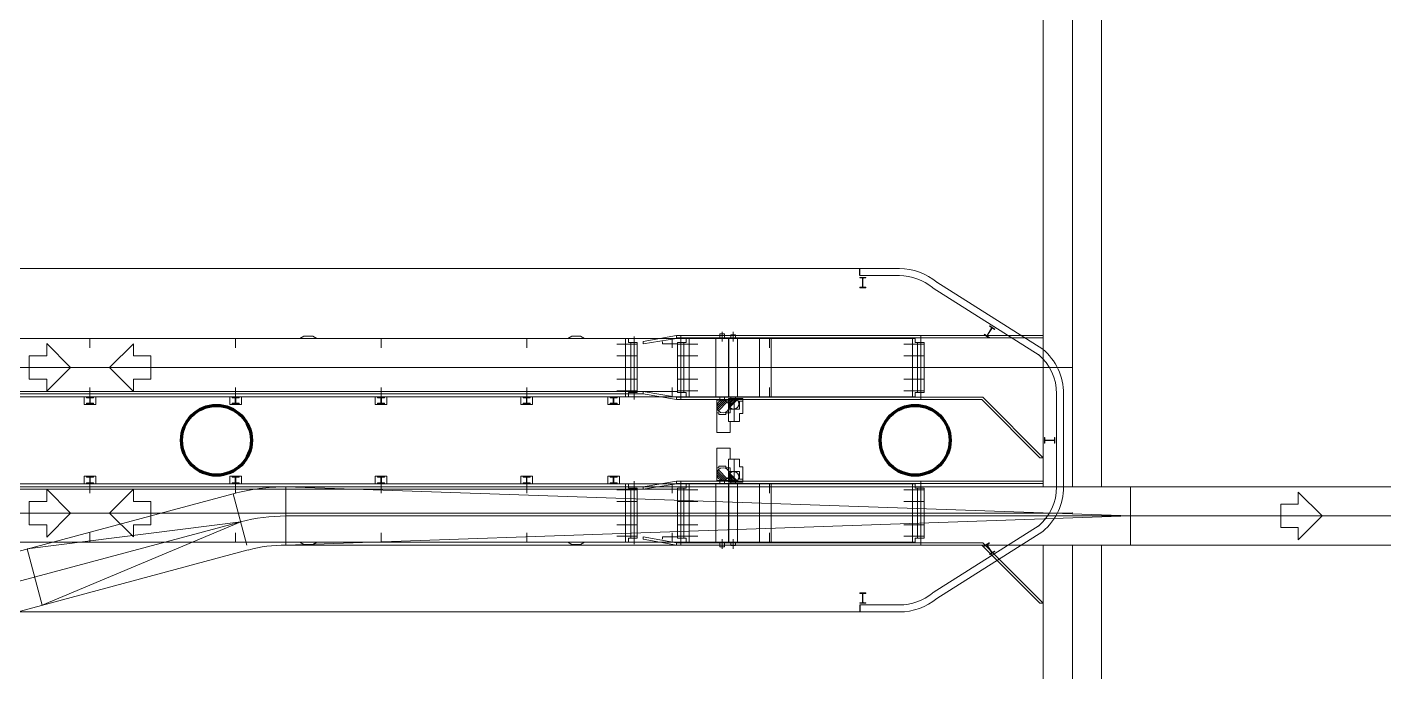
# Model space of a CAD drawing. Header units: metres. Extents: x 1807 to 3745, y 842 to 1968.
# Drawn here: x 3458.75 to 3482.05, y 1447.9 to 1459.1 of the extents above; entities that cross this region are included whole.
import ezdxf

# ---------------------------------------------------------------- set-up
doc = ezdxf.new("R2010")
doc.units = ezdxf.units.M
doc.header["$MEASUREMENT"] = 0
doc.layers.add('Level 1', color=7, linetype='Continuous', lineweight=0)

msp = doc.modelspace()

# ---------------------------------------------------------------- linework, layer by layer
at = {"layer": 'Level 1', "color": 7, "linetype": 'Continuous', "lineweight": 0}
for p, q in [((3476.2, 1576.091), (3476.2, 1451.2)), ((3477.2, 1576.091), (3477.2, 1451.2)), ((3473.73, 1454.95), (3448.47, 1454.95)), ((3473.73, 1454.95), (3473.05, 1454.95)), ((3473.73, 1454.83), (3473.05, 1454.83)), ((3474.38, 1454.711), (3474.367, 1454.721)), ((3474.309, 1454.614), (3474.296, 1454.624)), ((3476.129, 1453.464), (3474.309, 1454.614)), ((3476.193, 1453.566), (3474.373, 1454.716)), ((3476.193, 1453.566), (3474.373, 1454.716)), ((3463.503, 1453.79), (3463.434, 1453.75)), ((3463.503, 1453.79), (3463.653, 1453.79)), ((3463.723, 1453.75), (3463.653, 1453.79)), ((3468.103, 1453.79), (3468.034, 1453.75)), ((3468.103, 1453.79), (3468.253, 1453.79)), ((3468.323, 1453.75), (3468.253, 1453.79)), ((3469.903, 1453.8), (3469.328, 1453.7)), ((3474.1, 1453.8), (3469.903, 1453.8)), ((3469.903, 1453.8), (3469.903, 1453.75)), ((3470.648, 1453.83), (3470.648, 1453.76)), ((3470.728, 1453.83), (3470.648, 1453.83)), ((3470.728, 1453.83), (3470.728, 1453.76)), ((3470.912, 1453.81), (3470.832, 1453.81)), ((3470.832, 1453.81), (3470.832, 1453.76)), ((3470.912, 1453.81), (3470.912, 1453.76)), ((3474.1, 1453.8), (3474.82, 1453.8)), ((3474.1, 1453.8), (3474.1, 1452.7)), ((3474.82, 1453.8), (3476.2, 1453.8)), ((3473.953, 1453.75), (3448.147, 1453.75)), ((3459.084, 1453.662), (3459.494, 1453.252)), ((3459.084, 1453.452), (3459.084, 1453.662)), ((3459.828, 1453.75), (3459.828, 1453.59)), ((3462.328, 1453.75), (3462.328, 1453.59)), ((3464.828, 1453.75), (3464.828, 1453.59)), ((3467.328, 1453.75), (3467.328, 1453.59)), ((3469.228, 1453.65), (3468.878, 1453.65)), ((3469.078, 1453.75), (3469.028, 1453.75)), ((3469.078, 1453.68), (3469.078, 1453.75)), ((3469.228, 1453.68), (3469.078, 1453.68)), ((3469.228, 1452.82), (3469.228, 1453.68)), ((3469.328, 1453.66), (3469.903, 1453.75)), ((3469.328, 1453.7), (3469.328, 1453.66)), ((3469.659, 1453.7), (3469.659, 1453.66)), ((3469.918, 1453.66), (3469.659, 1453.66)), ((3469.828, 1453.75), (3469.828, 1453.59)), ((3474.1, 1453.76), (3469.903, 1453.76)), ((3469.919, 1453.68), (3469.919, 1452.82)), ((3469.919, 1453.68), (3470.069, 1453.68)), ((3469.919, 1453.65), (3470.269, 1453.65)), ((3470.068, 1453.75), (3470.118, 1453.75)), ((3470.069, 1453.68), (3470.069, 1453.75)), ((3470.788, 1453.76), (3470.588, 1453.76)), ((3470.947, 1453.76), (3470.797, 1453.76)), ((3471.5, 1453.75), (3471.5, 1453.59)), ((3474.153, 1453.65), (3473.803, 1453.65)), ((3474.003, 1453.75), (3473.953, 1453.75)), ((3474.003, 1453.68), (3474.003, 1453.75)), ((3474.153, 1453.68), (3474.003, 1453.68)), ((3474.1, 1453.76), (3474.82, 1453.76)), ((3474.153, 1452.82), (3474.153, 1453.68)), ((3474.82, 1453.76), (3476.2, 1453.76)), ((3458.784, 1453.052), (3458.784, 1453.452)), ((3458.784, 1453.452), (3459.084, 1453.452)), ((3469.228, 1453.45), (3468.878, 1453.45)), ((3469.919, 1453.45), (3470.269, 1453.45)), ((3474.153, 1453.45), (3473.803, 1453.45)), ((3476.116, 1453.474), (3476.129, 1453.464)), ((3459.084, 1452.842), (3459.494, 1453.252)), ((3469.228, 1453.25), (3468.878, 1453.25)), ((3469.919, 1453.25), (3470.269, 1453.25)), ((3474.153, 1453.25), (3473.803, 1453.25)), ((3474.821, 1453.249), (3474.819, 1453.251)), ((3474.821, 1453.251), (3474.819, 1453.249)), ((3476.701, 1453.249), (3476.699, 1453.251)), ((3476.701, 1453.251), (3476.699, 1453.249)), ((3458.784, 1453.052), (3459.084, 1453.052)), ((3459.084, 1452.842), (3459.084, 1453.052)), ((3459.828, 1452.91), (3459.828, 1452.75)), ((3462.328, 1452.91), (3462.328, 1452.75)), ((3464.828, 1452.91), (3464.828, 1452.75)), ((3467.328, 1452.91), (3467.328, 1452.75)), ((3469.228, 1453.05), (3468.878, 1453.05)), ((3469.828, 1452.91), (3469.828, 1452.75)), ((3469.919, 1453.05), (3470.269, 1453.05)), ((3471.5, 1452.91), (3471.5, 1452.75)), ((3474.153, 1453.05), (3473.803, 1453.05)), ((3473.953, 1452.75), (3448.147, 1452.75)), ((3469.918, 1452.84), (3450.328, 1452.84)), ((3469.328, 1452.8), (3450.328, 1452.8)), ((3459.728, 1452.616), (3459.728, 1452.75)), ((3459.728, 1452.75), (3459.928, 1452.75)), ((3459.768, 1452.74), (3459.888, 1452.74)), ((3459.768, 1452.74), (3459.768, 1452.73)), ((3459.768, 1452.73), (3459.823, 1452.73)), ((3459.768, 1452.636), (3459.768, 1452.626)), ((3459.768, 1452.636), (3459.823, 1452.636)), ((3459.768, 1452.626), (3459.888, 1452.626)), ((3459.788, 1452.75), (3459.788, 1452.74)), ((3459.823, 1452.73), (3459.823, 1452.636)), ((3459.833, 1452.73), (3459.888, 1452.73)), ((3459.833, 1452.73), (3459.833, 1452.636)), ((3459.833, 1452.636), (3459.888, 1452.636)), ((3459.868, 1452.75), (3459.868, 1452.74)), ((3459.888, 1452.74), (3459.888, 1452.73)), ((3459.888, 1452.636), (3459.888, 1452.626)), ((3459.928, 1452.616), (3459.928, 1452.75)), ((3462.228, 1452.616), (3462.228, 1452.75)), ((3462.228, 1452.75), (3462.428, 1452.75)), ((3462.268, 1452.74), (3462.388, 1452.74)), ((3462.268, 1452.74), (3462.268, 1452.73)), ((3462.268, 1452.73), (3462.323, 1452.73)), ((3462.268, 1452.636), (3462.268, 1452.626)), ((3462.268, 1452.636), (3462.323, 1452.636)), ((3462.268, 1452.626), (3462.388, 1452.626)), ((3462.288, 1452.75), (3462.288, 1452.74)), ((3462.323, 1452.73), (3462.323, 1452.636)), ((3462.333, 1452.73), (3462.388, 1452.73)), ((3462.333, 1452.73), (3462.333, 1452.636)), ((3462.333, 1452.636), (3462.388, 1452.636)), ((3462.368, 1452.75), (3462.368, 1452.74)), ((3462.388, 1452.74), (3462.388, 1452.73)), ((3462.388, 1452.636), (3462.388, 1452.626)), ((3462.428, 1452.616), (3462.428, 1452.75)), ((3464.728, 1452.616), (3464.728, 1452.75)), ((3464.728, 1452.75), (3464.928, 1452.75)), ((3464.768, 1452.74), (3464.888, 1452.74)), ((3464.768, 1452.74), (3464.768, 1452.73)), ((3464.768, 1452.73), (3464.823, 1452.73)), ((3464.768, 1452.636), (3464.768, 1452.626)), ((3464.768, 1452.636), (3464.823, 1452.636)), ((3464.768, 1452.626), (3464.888, 1452.626)), ((3464.788, 1452.75), (3464.788, 1452.74)), ((3464.823, 1452.73), (3464.823, 1452.636)), ((3464.833, 1452.73), (3464.888, 1452.73)), ((3464.833, 1452.73), (3464.833, 1452.636)), ((3464.833, 1452.636), (3464.888, 1452.636)), ((3464.868, 1452.75), (3464.868, 1452.74)), ((3464.888, 1452.74), (3464.888, 1452.73)), ((3464.888, 1452.636), (3464.888, 1452.626)), ((3464.928, 1452.616), (3464.928, 1452.75)), ((3467.228, 1452.616), (3467.228, 1452.75)), ((3467.228, 1452.75), (3467.428, 1452.75)), ((3467.268, 1452.74), (3467.388, 1452.74)), ((3467.268, 1452.74), (3467.268, 1452.73)), ((3467.268, 1452.73), (3467.323, 1452.73)), ((3467.268, 1452.636), (3467.268, 1452.626)), ((3467.268, 1452.636), (3467.323, 1452.636)), ((3467.268, 1452.626), (3467.388, 1452.626)), ((3467.288, 1452.75), (3467.288, 1452.74)), ((3467.323, 1452.73), (3467.323, 1452.636)), ((3467.333, 1452.73), (3467.388, 1452.73)), ((3467.333, 1452.73), (3467.333, 1452.636)), ((3467.333, 1452.636), (3467.388, 1452.636)), ((3467.368, 1452.75), (3467.368, 1452.74)), ((3467.388, 1452.74), (3467.388, 1452.73)), ((3467.388, 1452.636), (3467.388, 1452.626)), ((3467.428, 1452.616), (3467.428, 1452.75)), ((3468.72, 1452.616), (3468.72, 1452.75)), ((3468.72, 1452.75), (3468.92, 1452.75)), ((3468.76, 1452.74), (3468.88, 1452.74)), ((3468.76, 1452.74), (3468.76, 1452.73)), ((3468.76, 1452.73), (3468.815, 1452.73)), ((3468.76, 1452.636), (3468.76, 1452.626)), ((3468.76, 1452.636), (3468.815, 1452.636)), ((3468.76, 1452.626), (3468.88, 1452.626)), ((3468.78, 1452.75), (3468.78, 1452.74)), ((3468.815, 1452.73), (3468.815, 1452.636)), ((3468.825, 1452.73), (3468.88, 1452.73)), ((3468.825, 1452.73), (3468.825, 1452.636)), ((3468.825, 1452.636), (3468.88, 1452.636)), ((3468.86, 1452.75), (3468.86, 1452.74)), ((3469.228, 1452.85), (3468.878, 1452.85)), ((3468.88, 1452.74), (3468.88, 1452.73)), ((3468.88, 1452.636), (3468.88, 1452.626)), ((3468.92, 1452.616), (3468.92, 1452.75)), ((3469.078, 1452.75), (3469.028, 1452.75)), ((3469.228, 1452.82), (3469.078, 1452.82)), ((3469.078, 1452.82), (3469.078, 1452.75)), ((3469.328, 1452.84), (3469.328, 1452.8)), ((3469.903, 1452.74), (3469.328, 1452.84)), ((3469.328, 1452.8), (3469.903, 1452.7)), ((3474.1, 1452.74), (3469.903, 1452.74)), ((3469.903, 1452.74), (3469.903, 1452.7)), ((3474.1, 1452.7), (3469.903, 1452.7)), ((3469.919, 1452.85), (3470.269, 1452.85)), ((3469.919, 1452.82), (3470.069, 1452.82)), ((3470.068, 1452.75), (3470.118, 1452.75)), ((3470.069, 1452.82), (3470.069, 1452.75)), ((3470.788, 1452.74), (3470.588, 1452.74)), ((3470.592, 1452.69), (3470.592, 1452.472)), ((3470.592, 1452.69), (3470.892, 1452.69)), ((3470.593, 1452.587), (3470.696, 1452.69)), ((3470.596, 1452.554), (3470.728, 1452.687)), ((3470.606, 1452.529), (3470.754, 1452.677)), ((3470.62, 1452.508), (3470.774, 1452.662)), ((3470.648, 1452.74), (3470.648, 1452.69)), ((3470.728, 1452.74), (3470.728, 1452.69)), ((3470.792, 1452.72), (3470.792, 1452.538)), ((3470.792, 1452.72), (3471.042, 1452.72)), ((3470.792, 1452.633), (3470.879, 1452.72)), ((3470.795, 1452.607), (3470.905, 1452.717)), ((3470.947, 1452.74), (3470.797, 1452.74)), ((3470.803, 1452.586), (3470.927, 1452.709)), ((3470.815, 1452.568), (3470.944, 1452.697)), ((3470.82, 1452.63), (3470.892, 1452.63)), ((3470.82, 1452.63), (3470.82, 1452.472)), ((3470.832, 1452.74), (3470.832, 1452.72)), ((3470.892, 1452.69), (3470.892, 1452.63)), ((3470.912, 1452.74), (3470.912, 1452.72)), ((3470.982, 1452.67), (3471.042, 1452.67)), ((3470.982, 1452.67), (3470.982, 1452.538)), ((3471.042, 1452.72), (3471.042, 1452.67)), ((3474.153, 1452.85), (3473.803, 1452.85)), ((3474.003, 1452.75), (3473.953, 1452.75)), ((3474.153, 1452.82), (3474.003, 1452.82)), ((3474.003, 1452.82), (3474.003, 1452.75)), ((3474.1, 1452.74), (3474.82, 1452.74)), ((3474.1, 1452.7), (3474.82, 1452.7)), ((3474.82, 1452.74), (3475.16, 1452.74)), ((3474.82, 1452.7), (3475.143, 1452.7)), ((3475.143, 1452.7), (3476.143, 1451.7)), ((3475.16, 1452.74), (3476.2, 1451.7)), ((3476.43, 1451.2), (3476.43, 1452.8)), ((3476.55, 1451.2), (3476.55, 1452.8)), ((3476.55, 1451.2), (3476.55, 1452.8)), ((3459.728, 1452.616), (3459.928, 1452.616)), ((3462.228, 1452.616), (3462.428, 1452.616)), ((3464.728, 1452.616), (3464.928, 1452.616)), ((3467.228, 1452.616), (3467.428, 1452.616)), ((3468.72, 1452.616), (3468.92, 1452.616)), ((3470.592, 1452.472), (3470.628, 1452.472)), ((3470.628, 1452.472), (3470.628, 1452.442)), ((3470.628, 1452.442), (3470.749, 1452.442)), ((3470.748, 1452.472), (3470.748, 1452.442)), ((3470.748, 1452.472), (3470.82, 1452.472)), ((3470.792, 1452.538), (3470.982, 1452.538)), ((3476.143, 1451.7), (3476.2, 1451.7)), ((3470.592, 1451.528), (3470.628, 1451.528)), ((3470.592, 1451.31), (3470.592, 1451.528)), ((3470.606, 1451.471), (3470.754, 1451.323)), ((3470.62, 1451.492), (3470.774, 1451.337)), ((3470.628, 1451.558), (3470.749, 1451.558)), ((3470.628, 1451.528), (3470.628, 1451.558)), ((3470.748, 1451.528), (3470.748, 1451.558)), ((3470.748, 1451.528), (3470.82, 1451.528)), ((3470.792, 1451.462), (3470.982, 1451.462)), ((3470.792, 1451.28), (3470.792, 1451.462)), ((3470.82, 1451.37), (3470.82, 1451.528)), ((3470.982, 1451.33), (3470.982, 1451.462)), ((3473.953, 1451.25), (3449.589, 1451.25)), ((3459.728, 1451.384), (3459.728, 1451.25)), ((3459.728, 1451.384), (3459.928, 1451.384)), ((3459.728, 1451.25), (3459.928, 1451.25)), ((3459.768, 1451.374), (3459.888, 1451.374)), ((3459.768, 1451.364), (3459.768, 1451.374)), ((3459.768, 1451.364), (3459.823, 1451.364)), ((3459.768, 1451.27), (3459.823, 1451.27)), ((3459.768, 1451.26), (3459.768, 1451.27)), ((3459.768, 1451.26), (3459.888, 1451.26)), ((3459.788, 1451.25), (3459.788, 1451.26)), ((3459.823, 1451.27), (3459.823, 1451.364)), ((3459.828, 1451.09), (3459.828, 1451.25)), ((3459.833, 1451.364), (3459.888, 1451.364)), ((3459.833, 1451.27), (3459.833, 1451.364)), ((3459.833, 1451.27), (3459.888, 1451.27)), ((3459.868, 1451.25), (3459.868, 1451.26)), ((3459.888, 1451.364), (3459.888, 1451.374)), ((3459.888, 1451.26), (3459.888, 1451.27)), ((3459.928, 1451.384), (3459.928, 1451.25)), ((3462.228, 1451.384), (3462.228, 1451.25)), ((3462.228, 1451.384), (3462.428, 1451.384)), ((3462.228, 1451.25), (3462.428, 1451.25)), ((3462.268, 1451.374), (3462.388, 1451.374)), ((3462.268, 1451.364), (3462.268, 1451.374)), ((3462.268, 1451.364), (3462.323, 1451.364)), ((3462.268, 1451.27), (3462.323, 1451.27)), ((3462.268, 1451.26), (3462.268, 1451.27)), ((3462.268, 1451.26), (3462.388, 1451.26)), ((3462.288, 1451.25), (3462.288, 1451.26)), ((3462.323, 1451.27), (3462.323, 1451.364)), ((3462.328, 1451.09), (3462.328, 1451.25)), ((3462.333, 1451.364), (3462.388, 1451.364)), ((3462.333, 1451.27), (3462.333, 1451.364)), ((3462.333, 1451.27), (3462.388, 1451.27)), ((3462.368, 1451.25), (3462.368, 1451.26)), ((3462.388, 1451.364), (3462.388, 1451.374)), ((3462.388, 1451.26), (3462.388, 1451.27)), ((3462.428, 1451.384), (3462.428, 1451.25)), ((3464.728, 1451.384), (3464.728, 1451.25)), ((3464.728, 1451.384), (3464.928, 1451.384)), ((3464.728, 1451.25), (3464.928, 1451.25)), ((3464.768, 1451.374), (3464.888, 1451.374)), ((3464.768, 1451.364), (3464.768, 1451.374)), ((3464.768, 1451.364), (3464.823, 1451.364)), ((3464.768, 1451.27), (3464.823, 1451.27)), ((3464.768, 1451.26), (3464.768, 1451.27)), ((3464.768, 1451.26), (3464.888, 1451.26)), ((3464.788, 1451.25), (3464.788, 1451.26)), ((3464.823, 1451.27), (3464.823, 1451.364)), ((3464.828, 1451.09), (3464.828, 1451.25)), ((3464.833, 1451.364), (3464.888, 1451.364)), ((3464.833, 1451.27), (3464.833, 1451.364)), ((3464.833, 1451.27), (3464.888, 1451.27)), ((3464.868, 1451.25), (3464.868, 1451.26)), ((3464.888, 1451.364), (3464.888, 1451.374)), ((3464.888, 1451.26), (3464.888, 1451.27)), ((3464.928, 1451.384), (3464.928, 1451.25)), ((3467.228, 1451.384), (3467.228, 1451.25)), ((3467.228, 1451.384), (3467.428, 1451.384)), ((3467.228, 1451.25), (3467.428, 1451.25)), ((3467.268, 1451.374), (3467.388, 1451.374)), ((3467.268, 1451.364), (3467.268, 1451.374)), ((3467.268, 1451.364), (3467.323, 1451.364)), ((3467.268, 1451.27), (3467.323, 1451.27)), ((3467.268, 1451.26), (3467.268, 1451.27)), ((3467.268, 1451.26), (3467.388, 1451.26)), ((3467.288, 1451.25), (3467.288, 1451.26)), ((3467.323, 1451.27), (3467.323, 1451.364)), ((3467.328, 1451.09), (3467.328, 1451.25)), ((3467.333, 1451.364), (3467.388, 1451.364)), ((3467.333, 1451.27), (3467.333, 1451.364)), ((3467.333, 1451.27), (3467.388, 1451.27)), ((3467.368, 1451.25), (3467.368, 1451.26)), ((3467.388, 1451.364), (3467.388, 1451.374)), ((3467.388, 1451.26), (3467.388, 1451.27)), ((3467.428, 1451.384), (3467.428, 1451.25)), ((3468.72, 1451.384), (3468.72, 1451.25)), ((3468.72, 1451.384), (3468.92, 1451.384)), ((3468.72, 1451.25), (3468.92, 1451.25)), ((3468.76, 1451.374), (3468.88, 1451.374)), ((3468.76, 1451.364), (3468.76, 1451.374)), ((3468.76, 1451.364), (3468.815, 1451.364)), ((3468.76, 1451.27), (3468.815, 1451.27)), ((3468.76, 1451.26), (3468.76, 1451.27)), ((3468.76, 1451.26), (3468.88, 1451.26)), ((3468.78, 1451.25), (3468.78, 1451.26)), ((3468.815, 1451.27), (3468.815, 1451.364)), ((3468.825, 1451.364), (3468.88, 1451.364)), ((3468.825, 1451.27), (3468.825, 1451.364)), ((3468.825, 1451.27), (3468.88, 1451.27)), ((3468.86, 1451.25), (3468.86, 1451.26)), ((3468.88, 1451.364), (3468.88, 1451.374)), ((3468.88, 1451.26), (3468.88, 1451.27)), ((3468.92, 1451.384), (3468.92, 1451.25)), ((3469.078, 1451.25), (3469.028, 1451.25)), ((3469.078, 1451.18), (3469.078, 1451.25)), ((3469.903, 1451.3), (3469.328, 1451.2)), ((3469.328, 1451.16), (3469.903, 1451.25)), ((3469.828, 1451.09), (3469.828, 1451.25)), ((3474.1, 1451.3), (3469.903, 1451.3)), ((3469.903, 1451.3), (3469.903, 1451.25)), ((3474.1, 1451.26), (3469.903, 1451.26)), ((3470.068, 1451.25), (3470.118, 1451.25)), ((3470.069, 1451.18), (3470.069, 1451.25)), ((3470.788, 1451.26), (3470.588, 1451.26)), ((3470.592, 1451.31), (3470.892, 1451.31)), ((3470.593, 1451.413), (3470.696, 1451.31)), ((3470.596, 1451.446), (3470.728, 1451.313)), ((3470.648, 1451.26), (3470.648, 1451.31)), ((3470.728, 1451.26), (3470.728, 1451.31)), ((3470.792, 1451.366), (3470.879, 1451.28)), ((3470.792, 1451.28), (3471.042, 1451.28)), ((3470.795, 1451.393), (3470.905, 1451.283)), ((3470.947, 1451.26), (3470.797, 1451.26)), ((3470.803, 1451.414), (3470.927, 1451.291)), ((3470.815, 1451.432), (3470.944, 1451.303)), ((3470.82, 1451.37), (3470.892, 1451.37)), ((3470.832, 1451.26), (3470.832, 1451.28)), ((3470.892, 1451.31), (3470.892, 1451.37)), ((3470.912, 1451.26), (3470.912, 1451.28)), ((3470.982, 1451.33), (3471.042, 1451.33)), ((3471.042, 1451.28), (3471.042, 1451.33)), ((3471.5, 1451.25), (3471.5, 1451.09)), ((3474.003, 1451.25), (3473.953, 1451.25)), ((3474.003, 1451.18), (3474.003, 1451.25)), ((3474.1, 1451.3), (3474.82, 1451.3)), ((3474.1, 1451.3), (3474.1, 1450.2)), ((3474.1, 1451.26), (3474.82, 1451.26)), ((3474.82, 1451.3), (3476.2, 1451.3)), ((3474.82, 1451.26), (3476.2, 1451.26)), ((3469.328, 1451.2), (3450.328, 1451.2)), ((3469.918, 1451.16), (3450.328, 1451.16)), ((3453.148, 1448.632), (3462.286, 1451.081)), ((3459.084, 1451.158), (3459.494, 1450.748)), ((3459.084, 1451.158), (3459.084, 1450.948)), ((3462.286, 1451.081), (3462.522, 1450.2)), ((3463.192, 1451.2), (3463.192, 1450.2)), ((3463.192, 1451.2), (3477.699, 1450.7)), ((3463.192, 1451.2), (3500.577, 1451.2)), ((3469.228, 1451.15), (3468.878, 1451.15)), ((3469.228, 1451.18), (3469.078, 1451.18)), ((3469.228, 1451.18), (3469.228, 1450.32)), ((3469.328, 1451.2), (3469.328, 1451.16)), ((3469.919, 1450.32), (3469.919, 1451.18)), ((3469.919, 1451.18), (3470.069, 1451.18)), ((3469.919, 1451.15), (3470.269, 1451.15)), ((3474.153, 1451.15), (3473.803, 1451.15)), ((3474.153, 1451.18), (3474.003, 1451.18)), ((3474.153, 1451.18), (3474.153, 1450.32)), ((3477.699, 1451.2), (3477.699, 1450.2)), ((3480.579, 1451.11), (3480.99, 1450.7)), ((3480.579, 1451.11), (3480.579, 1450.9)), ((3458.784, 1450.948), (3458.784, 1450.548)), ((3458.784, 1450.948), (3459.084, 1450.948)), ((3469.228, 1450.95), (3468.878, 1450.95)), ((3469.919, 1450.95), (3470.269, 1450.95)), ((3474.153, 1450.95), (3473.803, 1450.95)), ((3480.279, 1450.9), (3480.279, 1450.5)), ((3480.279, 1450.9), (3480.579, 1450.9)), ((3458.749, 1450.133), (3462.416, 1450.598)), ((3458.784, 1450.548), (3459.084, 1450.548)), ((3462.416, 1450.598), (3459.007, 1449.167)), ((3459.084, 1450.338), (3459.494, 1450.748)), ((3459.084, 1450.548), (3459.084, 1450.338)), ((3477.699, 1450.7), (3463.192, 1450.2)), ((3469.228, 1450.75), (3468.878, 1450.75)), ((3469.228, 1450.55), (3468.878, 1450.55)), ((3469.919, 1450.75), (3470.269, 1450.75)), ((3469.919, 1450.55), (3470.269, 1450.55)), ((3474.153, 1450.75), (3473.803, 1450.75)), ((3474.153, 1450.55), (3473.803, 1450.55)), ((3474.309, 1449.386), (3476.129, 1450.536)), ((3474.821, 1450.749), (3474.819, 1450.751)), ((3474.821, 1450.751), (3474.819, 1450.749)), ((3476.129, 1450.536), (3476.116, 1450.526)), ((3476.701, 1450.749), (3476.699, 1450.751)), ((3476.701, 1450.751), (3476.699, 1450.749)), ((3480.579, 1450.29), (3480.99, 1450.7)), ((3480.633, 1450.701), (3480.636, 1450.699)), ((3480.633, 1450.699), (3480.636, 1450.701)), ((3480.989, 1450.701), (3480.991, 1450.699)), ((3480.989, 1450.699), (3480.991, 1450.701)), ((3459.828, 1450.25), (3459.828, 1450.41)), ((3462.328, 1450.25), (3462.328, 1450.41)), ((3464.828, 1450.25), (3464.828, 1450.41)), ((3467.328, 1450.25), (3467.328, 1450.41)), ((3469.228, 1450.35), (3468.878, 1450.35)), ((3469.228, 1450.32), (3469.078, 1450.32)), ((3469.078, 1450.32), (3469.078, 1450.25)), ((3469.328, 1450.34), (3469.328, 1450.3)), ((3469.903, 1450.24), (3469.328, 1450.34)), ((3469.328, 1450.3), (3469.903, 1450.2)), ((3469.659, 1450.3), (3469.659, 1450.34)), ((3469.918, 1450.34), (3469.659, 1450.34)), ((3469.828, 1450.25), (3469.828, 1450.41)), ((3469.919, 1450.35), (3470.269, 1450.35)), ((3469.919, 1450.32), (3470.069, 1450.32)), ((3470.069, 1450.32), (3470.069, 1450.25)), ((3471.5, 1450.41), (3471.5, 1450.25)), ((3474.153, 1450.35), (3473.803, 1450.35)), ((3474.153, 1450.32), (3474.003, 1450.32)), ((3474.003, 1450.32), (3474.003, 1450.25)), ((3474.373, 1449.284), (3476.193, 1450.434)), ((3474.373, 1449.284), (3476.193, 1450.434)), ((3480.279, 1450.5), (3480.579, 1450.5)), ((3480.579, 1450.5), (3480.579, 1450.29)), ((3473.953, 1450.25), (3448.147, 1450.25)), ((3453.407, 1447.666), (3462.545, 1450.115)), ((3459.007, 1449.167), (3458.749, 1450.133)), ((3463.192, 1450.2), (3500.577, 1450.2)), ((3463.503, 1450.21), (3463.434, 1450.25)), ((3463.503, 1450.21), (3463.653, 1450.21)), ((3463.723, 1450.25), (3463.653, 1450.21)), ((3468.103, 1450.21), (3468.034, 1450.25)), ((3468.103, 1450.21), (3468.253, 1450.21)), ((3468.323, 1450.25), (3468.253, 1450.21)), ((3469.078, 1450.25), (3469.028, 1450.25)), ((3474.1, 1450.24), (3469.903, 1450.24)), ((3469.903, 1450.24), (3469.903, 1450.2)), ((3474.1, 1450.2), (3469.903, 1450.2)), ((3470.068, 1450.25), (3470.118, 1450.25)), ((3470.788, 1450.24), (3470.588, 1450.24)), ((3470.648, 1450.17), (3470.648, 1450.24)), ((3470.728, 1450.17), (3470.648, 1450.17)), ((3470.728, 1450.17), (3470.728, 1450.24)), ((3470.947, 1450.24), (3470.797, 1450.24)), ((3470.832, 1450.19), (3470.832, 1450.24)), ((3470.912, 1450.19), (3470.832, 1450.19)), ((3470.912, 1450.19), (3470.912, 1450.24)), ((3474.003, 1450.25), (3473.953, 1450.25)), ((3474.1, 1450.24), (3474.82, 1450.24)), ((3474.1, 1450.2), (3474.82, 1450.2)), ((3474.82, 1450.24), (3475.16, 1450.24)), ((3474.82, 1450.2), (3475.143, 1450.2)), ((3475.143, 1450.2), (3476.143, 1449.2)), ((3475.16, 1450.24), (3476.2, 1449.2)), ((3476.2, 1450.2), (3476.2, 1447.9)), ((3477.2, 1450.2), (3477.2, 1447.9)), ((3474.296, 1449.376), (3474.309, 1449.386)), ((3473.05, 1449.17), (3473.73, 1449.17)), ((3474.367, 1449.279), (3474.38, 1449.289)), ((3476.143, 1449.2), (3476.2, 1449.2)), ((3448.47, 1449.05), (3473.73, 1449.05)), ((3473.05, 1449.05), (3473.73, 1449.05))]:
    msp.add_line(p, q, dxfattribs=at)
at = {"layer": 'Level 1', "color": 7, "linetype": 'Continuous', "lineweight": 0, "ltscale": 4}
for p, q in [((3476.7, 1576.091), (3476.7, 1451.2)), ((3469.974, 1453.8), (3469.974, 1452.715)), ((3470.688, 1453.7), (3470.688, 1453.864)), ((3470.872, 1453.7), (3470.872, 1453.864)), ((3460.573, 1453.66), (3460.163, 1453.25)), ((3460.573, 1453.45), (3460.573, 1453.66)), ((3469.028, 1452.75), (3469.028, 1453.75)), ((3469.118, 1452.82), (3469.118, 1453.68)), ((3469.173, 1452.7), (3469.173, 1453.785)), ((3470.029, 1453.68), (3470.029, 1452.82)), ((3470.119, 1453.75), (3470.119, 1452.75)), ((3470.575, 1453.75), (3470.575, 1452.75)), ((3470.797, 1453.75), (3470.797, 1452.75)), ((3470.801, 1453.75), (3470.801, 1452.75)), ((3470.947, 1453.75), (3470.947, 1452.75)), ((3471.328, 1453.75), (3471.328, 1452.75)), ((3471.528, 1453.75), (3471.528, 1452.75)), ((3473.953, 1452.75), (3473.953, 1453.75)), ((3474.043, 1452.82), (3474.043, 1453.68)), ((3474.098, 1452.7), (3474.098, 1453.785)), ((3460.873, 1453.45), (3460.573, 1453.45)), ((3460.873, 1453.05), (3460.873, 1453.45)), ((3447.28, 1453.25), (3474.82, 1453.25)), ((3460.573, 1452.84), (3460.163, 1453.25)), ((3476.7, 1453.25), (3474.82, 1453.25)), ((3460.573, 1452.84), (3460.573, 1453.05)), ((3460.873, 1453.05), (3460.573, 1453.05)), ((3470.892, 1452.63), (3470.892, 1452.322)), ((3471.042, 1452.67), (3471.042, 1452.458)), ((3470.592, 1452.134), (3470.592, 1452.472)), ((3470.792, 1452.326), (3470.792, 1452.538)), ((3470.982, 1452.458), (3470.982, 1452.326)), ((3470.982, 1452.458), (3471.042, 1452.458)), ((3470.982, 1452.326), (3470.792, 1452.326)), ((3470.82, 1452.322), (3470.82, 1452.134)), ((3470.82, 1452.322), (3470.892, 1452.322)), ((3470.82, 1452.134), (3470.592, 1452.134)), ((3470.592, 1451.866), (3470.592, 1451.528)), ((3470.82, 1451.866), (3470.592, 1451.866)), ((3470.82, 1451.678), (3470.82, 1451.866)), ((3470.792, 1451.674), (3470.792, 1451.462)), ((3470.982, 1451.674), (3470.792, 1451.674)), ((3470.82, 1451.678), (3470.892, 1451.678)), ((3470.892, 1451.37), (3470.892, 1451.678)), ((3470.982, 1451.542), (3470.982, 1451.674)), ((3470.982, 1451.542), (3471.042, 1451.542)), ((3471.042, 1451.33), (3471.042, 1451.542)), ((3469.028, 1451.25), (3469.028, 1450.25)), ((3469.173, 1451.3), (3469.173, 1450.215)), ((3469.974, 1450.2), (3469.974, 1451.285)), ((3470.119, 1450.25), (3470.119, 1451.25)), ((3470.575, 1450.25), (3470.575, 1451.25)), ((3470.797, 1450.25), (3470.797, 1451.25)), ((3470.801, 1450.25), (3470.801, 1451.25)), ((3470.947, 1450.25), (3470.947, 1451.25)), ((3471.328, 1451.25), (3471.328, 1450.25)), ((3471.528, 1451.25), (3471.528, 1450.25)), ((3473.953, 1451.25), (3473.953, 1450.25)), ((3474.098, 1451.3), (3474.098, 1450.215)), ((3460.573, 1451.16), (3460.163, 1450.75)), ((3460.573, 1451.16), (3460.573, 1450.95)), ((3469.118, 1451.18), (3469.118, 1450.32)), ((3470.029, 1450.32), (3470.029, 1451.18)), ((3474.043, 1451.18), (3474.043, 1450.32)), ((3460.873, 1450.95), (3460.573, 1450.95)), ((3460.873, 1450.95), (3460.873, 1450.55)), ((3447.28, 1450.75), (3474.82, 1450.75)), ((3453.277, 1448.149), (3462.416, 1450.598)), ((3460.573, 1450.34), (3460.163, 1450.75)), ((3460.573, 1450.55), (3460.573, 1450.34)), ((3460.873, 1450.55), (3460.573, 1450.55)), ((3463.192, 1450.7), (3500.577, 1450.7)), ((3476.7, 1450.75), (3474.82, 1450.75)), ((3470.688, 1450.3), (3470.688, 1450.136)), ((3470.872, 1450.3), (3470.872, 1450.136)), ((3476.7, 1450.2), (3476.7, 1447.9))]:
    msp.add_line(p, q, dxfattribs=at)
at = {"layer": 'Level 1', "color": 7, "linetype": 'Continuous', "lineweight": 30}
for p, q in [((3473.05, 1454.83), (3473.05, 1454.95)), ((3473.05, 1449.17), (3473.05, 1449.05))]:
    msp.add_line(p, q, dxfattribs=at)
at = {"layer": 'Level 1', "color": 7, "linetype": 'Continuous', "lineweight": 13}
for p, q in [((3473.05, 1454.8), (3473.151, 1454.8)), ((3473.05, 1454.792), (3473.05, 1454.8)), ((3473.091, 1454.792), (3473.05, 1454.792)), ((3473.098, 1454.638), (3473.098, 1454.784)), ((3473.103, 1454.784), (3473.103, 1454.638)), ((3473.151, 1454.792), (3473.11, 1454.792)), ((3473.151, 1454.8), (3473.151, 1454.792)), ((3473.05, 1454.622), (3473.05, 1454.63)), ((3473.05, 1454.63), (3473.091, 1454.63)), ((3473.151, 1454.622), (3473.05, 1454.622)), ((3473.11, 1454.63), (3473.151, 1454.63)), ((3473.151, 1454.63), (3473.151, 1454.622)), ((3475.186, 1453.815), (3475.19, 1453.822)), ((3475.272, 1453.761), (3475.186, 1453.815)), ((3475.19, 1453.822), (3475.224, 1453.8)), ((3475.235, 1453.802), (3475.313, 1453.926)), ((3475.317, 1453.924), (3475.239, 1453.8)), ((3475.241, 1453.789), (3475.276, 1453.767)), ((3475.276, 1453.959), (3475.281, 1453.965)), ((3475.311, 1453.937), (3475.276, 1453.959)), ((3475.281, 1453.965), (3475.367, 1453.911)), ((3475.362, 1453.904), (3475.328, 1453.926)), ((3475.367, 1453.911), (3475.362, 1453.904)), ((3475.276, 1453.767), (3475.272, 1453.761)), ((3476.222, 1451.949), (3476.222, 1452.051)), ((3476.222, 1452.051), (3476.23, 1452.051)), ((3476.23, 1451.949), (3476.222, 1451.949)), ((3476.23, 1452.051), (3476.23, 1452.01)), ((3476.23, 1451.99), (3476.23, 1451.949)), ((3476.238, 1452.002), (3476.384, 1452.002)), ((3476.384, 1451.998), (3476.238, 1451.998)), ((3476.392, 1452.01), (3476.392, 1452.051)), ((3476.392, 1452.051), (3476.4, 1452.051)), ((3476.392, 1451.949), (3476.392, 1451.99)), ((3476.4, 1451.949), (3476.392, 1451.949)), ((3476.4, 1452.051), (3476.4, 1451.949)), ((3475.271, 1450.239), (3475.186, 1450.185)), ((3475.186, 1450.185), (3475.19, 1450.178)), ((3475.19, 1450.178), (3475.224, 1450.2)), ((3475.235, 1450.198), (3475.313, 1450.074)), ((3475.317, 1450.076), (3475.239, 1450.2)), ((3475.241, 1450.211), (3475.276, 1450.233)), ((3475.276, 1450.233), (3475.271, 1450.239)), ((3475.311, 1450.063), (3475.276, 1450.041)), ((3475.281, 1450.035), (3475.367, 1450.089)), ((3475.362, 1450.096), (3475.328, 1450.074)), ((3475.367, 1450.089), (3475.362, 1450.096)), ((3475.276, 1450.041), (3475.281, 1450.035)), ((3473.151, 1449.378), (3473.05, 1449.378)), ((3473.05, 1449.378), (3473.05, 1449.37)), ((3473.05, 1449.37), (3473.091, 1449.37)), ((3473.098, 1449.362), (3473.098, 1449.216)), ((3473.103, 1449.216), (3473.103, 1449.362)), ((3473.11, 1449.37), (3473.151, 1449.37)), ((3473.151, 1449.37), (3473.151, 1449.378)), ((3473.091, 1449.208), (3473.05, 1449.208)), ((3473.05, 1449.208), (3473.05, 1449.2)), ((3473.05, 1449.2), (3473.151, 1449.2)), ((3473.151, 1449.208), (3473.11, 1449.208)), ((3473.151, 1449.2), (3473.151, 1449.208))]:
    msp.add_line(p, q, dxfattribs=at)
at = {"layer": 'Level 1', "color": 7, "linetype": 'Continuous', "lineweight": 0}
for centre, radius in [((3470.702, 1452.581), 0.109), ((3470.883, 1452.629), 0.091), ((3470.702, 1451.419), 0.109), ((3470.883, 1451.371), 0.091)]:
    msp.add_circle(centre, radius, dxfattribs=at)
at = {"layer": 'Level 1', "color": 7, "linetype": 'Continuous', "lineweight": 70}
for centre in [(3462, 1452), (3474, 1452)]:
    msp.add_circle(centre, 0.6, dxfattribs=at)
at = {"layer": 'Level 1', "color": 7, "linetype": 'Continuous', "lineweight": 13}
for centre, start, end in [((3473.091, 1454.784), 0, 90), ((3473.11, 1454.784), 90, 180), ((3473.091, 1454.638), 270, 0), ((3473.11, 1454.638), 180, 270), ((3475.228, 1453.806), 237.7, 327.7), ((3475.245, 1453.796), 147.7, 237.7), ((3475.307, 1453.93), 327.7, 57.7), ((3475.324, 1453.92), 57.7, 147.7), ((3476.238, 1452.01), 180, 270), ((3476.238, 1451.99), 90, 180), ((3476.384, 1452.01), 270, 0), ((3476.384, 1451.99), 0, 90), ((3475.228, 1450.194), 32.3, 122.3), ((3475.245, 1450.204), 122.3, 212.3), ((3475.307, 1450.07), 302.3, 32.3), ((3475.324, 1450.08), 212.3, 302.3), ((3473.091, 1449.362), 0, 90), ((3473.11, 1449.362), 90, 180), ((3473.091, 1449.216), 270, 0), ((3473.11, 1449.216), 180, 270)]:
    msp.add_arc(centre, 0.0076, start, end, dxfattribs=at)
at = {"layer": 'Level 1', "color": 7, "linetype": 'Continuous', "lineweight": 0}
for centre, radius, start, end in [((3473.73, 1453.95), 1, 49.9895, 90), ((3473.73, 1453.95), 1, 49.9895, 90), ((3473.73, 1453.95), 0.88, 49.9895, 90), ((3475.55, 1452.8), 1, 0, 49.9899), ((3475.55, 1452.8), 1, 0, 49.9899), ((3475.55, 1452.8), 0.88, 0, 49.9899), ((3463.192, 1447.7), 3.5, 90, 105), ((3475.55, 1451.2), 0.88, 310.0105, 0), ((3475.55, 1451.2), 1, 310.0105, 0), ((3475.55, 1451.2), 1, 310.0105, 0), ((3463.192, 1447.7), 2.5, 90, 105), ((3473.73, 1450.05), 0.88, 270, 310.0101), ((3473.73, 1450.05), 1, 270, 310.0101), ((3473.73, 1450.05), 1, 270, 310.0101)]:
    msp.add_arc(centre, radius, start, end, dxfattribs=at)
at = {"layer": 'Level 1', "color": 7, "linetype": 'Continuous', "lineweight": 0, "ltscale": 4}
msp.add_arc((3463.192, 1447.7), 3, 90, 105, dxfattribs=at)

doc.saveas('drawing.dxf')
